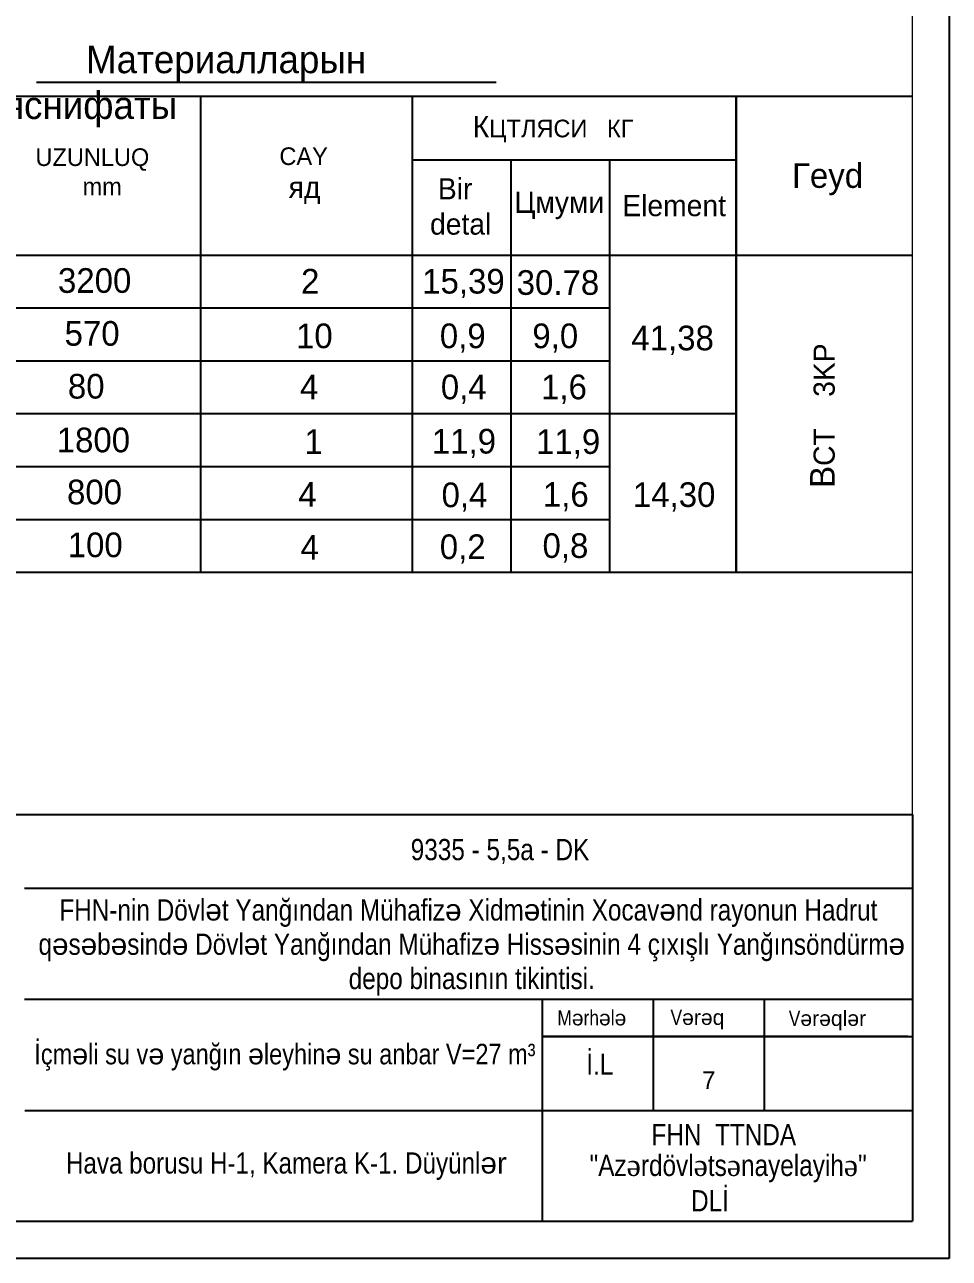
# Model space of a CAD drawing. Header units: millimetres. Extents: x 1177285 to 1225570, y -905119 to -683091.
# Drawn here: x 1212447 to 1225570, y -905119 to -887617 of the extents above; entities that cross this region are included whole.
import ezdxf

# ---------------------------------------------------------------- set-up
doc = ezdxf.new("R2010")
doc.units = ezdxf.units.MM
for name, color, linetype, lineweight in [('0_Ном._пера__7', 7, 'Continuous', 60), ('Layer3', 7, 'Continuous', 13), ('перегородка_Ном._пера__1', 7, 'Continuous', 15)]:
    doc.layers.add(name, color=color, linetype=linetype, lineweight=lineweight)
doc.styles.get("Standard").update_dxf_attribs({"font": 'a3ar(la).ttf'})
doc.styles.add('style6', font='ARIALN.TTF', dxfattribs={"height": 300})

# ---------------------------------------------------------------- blocks, each defined once
blk = doc.blocks.new('ntnntyht')
at = {"lineweight": 25}
for p, q in [((2003567, -20955), (2003567, -50629)), ((2003567, -50629), (1961564, -50629))]:
    blk.add_line(p, q, dxfattribs=at)
at = {"lineweight": 5, "ltscale": 15}
for p, q in [((2003045, -50106), (2003045, -21477)), ((2003045, -44361), (2003045, -44361))]:
    blk.add_line(p, q, dxfattribs=at)
at = {"lineweight": 25, "ltscale": 15}
for p, q in [((1983715, -44361), (2003045, -44361)), ((2003045, -44361), (2003045, -50106)), ((1990507, -45402), (2003046, -45402)), ((1990507, -46969), (2003044, -46969)), ((1997821, -50106), (1997821, -46964)), ((1999383, -46975), (1999383, -48543)), ((2000954, -46972), (2000954, -48538)), ((2002983, -47496), (1997821, -47496)), ((1997821, -47496), (2003045, -47496)), ((1990511, -48542), (2003038, -48542)), ((1963654, -50106), (2003045, -50106))]:
    blk.add_line(p, q, dxfattribs=at)
at = {"lineweight": 25, "attachment_point": 1, "style": 'style6'}
for s, insert, char_height, width in [('M{\\fArial|b0|i0|c0|p34;ə}rh{\\fArial|b0|i0|c0|p34;ə}l{\\fArial|b0|i0|c0|p34;ə}', (1998032, -47127), 213.61, 6455.66), ('V{\\fArial|b0|i0|c0|p34;ə\\fArial|b0|i0|c238|p34;r\\fArial|b0|i0|c0|p34;ə\\fArial|b0|i0|c238|p34;q}', (1999630, -47120), 213.61, 6455.66), ('V{\\fArial|b0|i0|c0|p34;ə\\fArial|b0|i0|c238|p34;r\\fArial|b0|i0|c0|p34;ə\\fArial|b0|i0|c238|p34;ql\\fArial|b0|i0|c0|p34;ə\\fArial|b0|i0|c238|p34;r}', (2001300, -47134), 213.615, 6455.66), ('{\\fArial Narrow|b0|i0|c238|p34;İ}.L{\\fArial Narrow|b0|i0|c186|p34;      }', (1998440, -47738), 300, 10555.18)]:
    blk.add_mtext(s, dxfattribs=dict(at, insert=insert, char_height=char_height, width=width))
at = {"insert": (1990645, -47600), "char_height": 290, "attachment_point": 1, "style": 'style6'}
blk.add_mtext_dynamic_manual_height_columns('{\\fArial Narrow|b0|i0|c238|p34;İçm\\fArial|b0|i0|c238|p34;ə\\fArial Narrow|b0|i0|c238|p34;li su v\\fArial|b0|i0|c238|p34;ə\\fArial Narrow|b0|i0|c238|p34; y}an{\\fArial Narrow|b0|i0|c238|p34;ğı}n {\\fArial|b0|i0|c238|p34;ə}leyhin{\\fArial|b0|i0|c238|p34;ə} su anbar {\\fArial Narrow|b0|i0|c238|p34;V=27} m³{\\fArial Narrow|b0|i0|c238|p34; }', width=9709.14, gutter_width=1, heights=[0], dxfattribs=at)
at = {"ltscale": 15, "insert": (1998979, -48733), "char_height": 300, "attachment_point": 1, "style": 'style6'}
blk.add_mtext('  {\\fArial Narrow|b0|i0|c238|p34;  FHN  TTNDA}', dxfattribs=at)
at = {"lineweight": 25, "ltscale": 15, "insert": (1998487, -49166), "char_height": 300, "width": 9056.29, "attachment_point": 1, "style": 'style6'}
blk.add_mtext('"Az{\\fTimes New Roman|b0|i0|c238|p18;ə}rdövl{\\fTimes New Roman|b0|i0|c238|p18;ə}ts{\\fTimes New Roman|b0|i0|c238|p18;ə}nayelayih{\\fTimes New Roman|b0|i0|c238|p18;ə}"\\P               DL{\\fArial Narrow|b0|i0|c238|p34;İ}', dxfattribs=at)
at = {"layer": '0_Ном._пера__7', "linetype": 'Continuous', "insert": (1996775, -46239), "char_height": 300, "width": 13776.74, "attachment_point": 5, "line_spacing_factor": 0.967685, "style": 'style6'}
blk.add_mtext('{\\fArial Narrow|b0|i0|c238|p34;FHN-nin Dövl\\fArial|b0|i0|c238|p38;ə\\fArial Narrow|b0|i0|c238|p34;t Yanğından Mühafiz\\fArial|b0|i0|c238|p38;ə\\fArial Narrow|b0|i0|c238|p34; Xidm\\fArial|b0|i0|c238|p38;ə\\fArial Narrow|b0|i0|c238|p34;tinin} {\\fArial Narrow|b0|i0|c238|p34;Xocav\\fArial|b0|i0|c238|p38;ə\\fArial Narrow|b0|i0|c238|p34;nd rayonun Hadrut\\P q\\fArial|b0|i0|c238|p38;ə\\fArial Narrow|b0|i0|c238|p34;s\\fArial|b0|i0|c238|p38;ə\\fArial Narrow|b0|i0|c238|p34;b\\fArial|b0|i0|c238|p38;ə\\fArial Narrow|b0|i0|c238|p34;sind\\fArial|b0|i0|c238|p38;ə\\fArial Narrow|b0|i0|c238|p34; Dövl\\fArial|b0|i0|c238|p38;ə\\fArial Narrow|b0|i0|c238|p34;t Yanğından Mühafiz\\fArial|b0|i0|c238|p38;ə\\fArial Narrow|b0|i0|c238|p34; Hiss\\fArial|b0|i0|c238|p38;ə\\fArial Narrow|b0|i0|c238|p34;sinin 4 çıxışlı Yanğınsöndürm\\fArial|b0|i0|c238|p38;ə\\P\\fArial Narrow|b0|i0|c238|p34; depo binasının tikintisi}.', dxfattribs=at)
at = {"layer": 'перегородка_Ном._пера__1', "linetype": 'Continuous', "insert": (1995961, -44708), "char_height": 300, "attachment_point": 1, "style": 'style6'}
blk.add_mtext('{\\fArial Narrow|b0|i0|c238|p34;9335} -{\\fArial Narrow|b0|i0|c238|p34; 5,5a }- DK', dxfattribs=at)

msp = doc.modelspace()

# ---------------------------------------------------------------- linework, layer by layer
at = {"color": 0}
for p, q in [((1212614.324, -888434.292), (1219138.512, -888434.292)), ((1214944.666, -888634.89), (1214944.666, -895384.89)), ((1217944.666, -888634.89), (1217944.666, -895384.89)), ((1219344.666, -889533.755), (1219344.666, -895384.89)), ((1220744.666, -889533.755), (1220744.666, -895384.89))]:
    msp.add_line(p, q, dxfattribs=at)
at = {"color": 0, "lineweight": 25}
msp.add_line((1225044.666, -888634.89), (1207344.666, -888634.89), dxfattribs=at)
at = {"color": 0, "lineweight": 25, "ltscale": 0.5}
for p, q in [((1222544.666, -888634.89), (1222544.666, -895384.89)), ((1222544.666, -895384.89), (1222544.666, -888634.89)), ((1222544.666, -889384.89), (1222544.666, -895384.89)), ((1222544.666, -895384.89), (1222544.666, -889384.89)), ((1217944.666, -889533.755), (1222544.666, -889533.755)), ((1207344.666, -890884.89), (1225044.666, -890884.89)), ((1208144.666, -891634.89), (1220744.666, -891634.89)), ((1208144.666, -892384.89), (1220744.666, -892384.89)), ((1207344.666, -893134.89), (1222544.666, -893134.89)), ((1208144.666, -893884.89), (1220744.666, -893884.89)), ((1208144.666, -894634.89), (1220744.666, -894634.89)), ((1207344.666, -895384.89), (1225044.666, -895384.89)), ((1207344.666, -895384.89), (1222544.666, -895384.89))]:
    msp.add_line(p, q, dxfattribs=at)

# ---------------------------------------------------------------- block references
at = {"color": 3, "xscale": 1.004925508461463, "yscale": 1.004925508461463, "zscale": 1.004925508461463}
msp.add_blockref('ntnntyht', (-787866.274, -854240.805), dxfattribs=at)

# ---------------------------------------------------------------- texts
at = {"color": 0, "ltscale": 0.5, "char_height": 350, "attachment_point": 1}
for s, insert, width in [('{\\fArial|b0|i0|c0|p34;^I\\fA3 Times AzLat|b0|i0|c204|p18;\\H1.114x;Материалларын тяснифаты}', (1211917.315, -887915.338), 7443.33333), ('3200', (1212919.862, -891071.623), 4935.19589), ('2', (1216369.329, -891081.728), 4935.19589), ('15,39', (1218088.562, -891081.728), 4935.19589), ('30.78', (1219429.457, -891100.019), 4935.19589), ('570', (1213013.555, -891821.623), 4935.19589), ('10', (1216297.942, -891856.709), 4935.19589), ('0,9', (1218338.915, -891856.709), 4935.19589), ('9,0', (1219651.957, -891856.709), 4935.19589), ('41,38', (1221056.837, -891886.727), 4935.19589), ('80', (1213060.398, -892571.623), 4935.19589), ('0,4', (1218353.327, -892581.826), 4935.19589), ('1,6', (1219775.518, -892581.728), 4935.19589), ('4', (1216355.179, -892581.728), 4935.19589), ('1800', (1212901.829, -893334.006), 4935.19589), ('1', (1216416.915, -893356.709), 4935.19589), ('11,9', (1218225.695, -893351.511), 4935.19589), ('11,9', (1219704.609, -893356.709), 4935.19589), ('800', (1213048.006, -894071.623), 4935.19589), ('4', (1216331.107, -894106.709), 4935.19589), ('0,4', (1218363.547, -894112.549), 4935.19589), ('1,6', (1219801.185, -894106.709), 4935.19589), ('14,30', (1221078.837, -894108.842), 4935.19589), ('100', (1213057.862, -894821.623), 4935.19589), ('0,2', (1218338.162, -894848.553), 4935.19589), ('0,8', (1219796.238, -894832.245), 4935.19589), ('4', (1216362.758, -894856.709), 4935.19589)]:
    msp.add_mtext(s, dxfattribs=dict(at, insert=insert, width=width))
at = {"color": 0, "lineweight": 25, "ltscale": 0.5, "char_height": 300, "attachment_point": 1}
for s, insert, width in [('  К{\\H0.8333x;ЦТЛЯСИ   КГ}', (1218582.456, -888914.909), 8155.0734), ('  {\\H0.8333x;UZUNLUQ} \\P        {\\H0.8333x;mm}', (1212377.054, -889371.843), 8155.0734), (' {\\H0.8333x; СAY} \\P   яд', (1215858.248, -889357.993), 8155.0734), ('{\\H1.167x;Г\\H0.9997x;ey\\H1x;d}', (1223337.806, -889582.328), 5223.4933), (' Bir \\Pdetal', (1218199.675, -889795.851), 5223.4933), ('Цмуми', (1219398.371, -889986.699), 5223.4933), ('Element', (1220927.974, -890033.832), 5223.4933)]:
    msp.add_mtext(s, dxfattribs=dict(at, insert=insert, width=width))
at = {"color": 0, "ltscale": 0.5, "insert": (1223593.069, -894189.484), "char_height": 350, "width": 4935.19589, "attachment_point": 1, "rotation": 90}
msp.add_mtext('B{\\H0.8571x;CT    3KP}', dxfattribs=at)
at = {"layer": 'Layer3', "color": 0, "lineweight": 25, "attachment_point": 1}
for s, insert, char_height, width in [('        7', (1221320.199, -902465.922), 250, 5710.48027), ('{\\fArial Narrow|b0|i0|c0|p34;   \\fArial Narrow|b0|i0|c238|p34;Hava borusu H-1, Kamera K-1. Düyünl\\fArial|b0|i0|c238|p34;ər\\fArial Narrow|b0|i0|c0|p34;  }', (1212746.131, -903616.015), 300, 7423.62436)]:
    msp.add_mtext(s, dxfattribs=dict(at, insert=insert, char_height=char_height, width=width))

doc.saveas('drawing.dxf')
